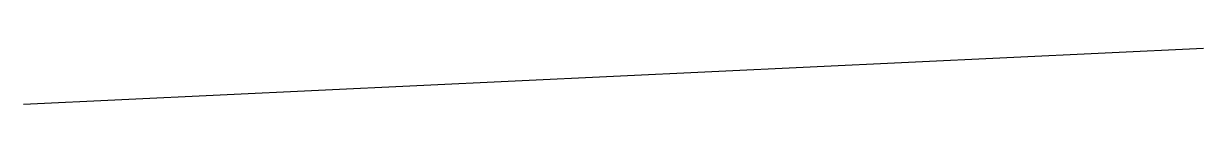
# Model space of a CAD drawing. Header units: millimetres. Extents: x 1464389 to 1998638, y -29162 to 256806.
# Drawn here: x 1952912.63 to 1952912.6978, y 188665.3344 to 188665.3376 of the extents above; entities that cross this region are included whole.
import ezdxf

# ---------------------------------------------------------------- set-up
doc = ezdxf.new("R2010")
doc.units = ezdxf.units.MM
doc.header["$LTSCALE"] = 15
doc.layers.add('Furnitures', color=7, linetype='Continuous', lineweight=25, true_color=0x753b00)

# ---------------------------------------------------------------- blocks, each defined once
blk = doc.blocks.new('soket')
at = {"layer": 'Furnitures'}
blk.add_line((37524.8957779, -27142.4364654), (37524.9023251, -27142.4367778), dxfattribs=at)

msp = doc.modelspace()

# ---------------------------------------------------------------- linework, layer by layer
at = {"layer": 'Furnitures'}
msp.add_line((1952912.697793, 188665.337608), (1952912.630032, 188665.334375), dxfattribs=at)
msp.add_line((1952912.697793, 188665.337608), (1952912.630032, 188665.334375), dxfattribs=at)
msp.add_line((1952912.697793, 188665.337608), (1952912.630032, 188665.334375), dxfattribs=at)
msp.add_line((1952912.697793, 188665.337608), (1952912.630032, 188665.334375), dxfattribs=at)
msp.add_line((1952912.697793, 188665.337608), (1952912.630032, 188665.334375), dxfattribs=at)
msp.add_line((1952912.697793, 188665.337608), (1952912.630032, 188665.334375), dxfattribs=at)
msp.add_line((1952912.697793, 188665.337608), (1952912.630032, 188665.334375), dxfattribs=at)
msp.add_line((1952912.697793, 188665.337608), (1952912.630032, 188665.334375), dxfattribs=at)
msp.add_line((1952912.697793, 188665.337608), (1952912.630032, 188665.334375), dxfattribs=at)
msp.add_line((1952912.697793, 188665.337608), (1952912.630032, 188665.334375), dxfattribs=at)
msp.add_line((1952912.697793, 188665.337608), (1952912.630032, 188665.334375), dxfattribs=at)
msp.add_line((1952912.697793, 188665.337608), (1952912.630032, 188665.334375), dxfattribs=at)
msp.add_line((1952912.697793, 188665.337608), (1952912.630032, 188665.334375), dxfattribs=at)
msp.add_line((1952912.697793, 188665.337608), (1952912.630032, 188665.334375), dxfattribs=at)
msp.add_line((1952912.697793, 188665.337608), (1952912.630032, 188665.334375), dxfattribs=at)
msp.add_line((1952912.697793, 188665.337608), (1952912.630032, 188665.334375), dxfattribs=at)
msp.add_line((1952912.697793, 188665.337608), (1952912.630032, 188665.334375), dxfattribs=at)
msp.add_line((1952912.697793, 188665.337608), (1952912.630032, 188665.334375), dxfattribs=at)
msp.add_line((1952912.697793, 188665.337608), (1952912.630032, 188665.334375), dxfattribs=at)
msp.add_line((1952912.697793, 188665.337608), (1952912.630032, 188665.334375), dxfattribs=at)
msp.add_line((1952912.697793, 188665.337608), (1952912.630032, 188665.334375), dxfattribs=at)
msp.add_line((1952912.697793, 188665.337608), (1952912.630032, 188665.334375), dxfattribs=at)
msp.add_line((1952912.697793, 188665.337608), (1952912.630032, 188665.334375), dxfattribs=at)
msp.add_line((1952912.697793, 188665.337608), (1952912.630032, 188665.334375), dxfattribs=at)
msp.add_line((1952912.697793, 188665.337608), (1952912.630032, 188665.334375), dxfattribs=at)
msp.add_line((1952912.697793, 188665.337608), (1952912.630032, 188665.334375), dxfattribs=at)
msp.add_line((1952912.697793, 188665.337608), (1952912.630032, 188665.334375), dxfattribs=at)
msp.add_line((1952912.697793, 188665.337608), (1952912.630032, 188665.334375), dxfattribs=at)
msp.add_line((1952912.697793, 188665.337608), (1952912.630032, 188665.334375), dxfattribs=at)
msp.add_line((1952912.697793, 188665.337608), (1952912.630032, 188665.334375), dxfattribs=at)
msp.add_line((1952912.697793, 188665.337608), (1952912.630032, 188665.334375), dxfattribs=at)
msp.add_line((1952912.697793, 188665.337608), (1952912.630032, 188665.334375), dxfattribs=at)
msp.add_line((1952912.697793, 188665.337608), (1952912.630032, 188665.334375), dxfattribs=at)
msp.add_line((1952912.697793, 188665.337608), (1952912.630032, 188665.334375), dxfattribs=at)
msp.add_line((1952912.697793, 188665.337608), (1952912.630032, 188665.334375), dxfattribs=at)
msp.add_line((1952912.697793, 188665.337608), (1952912.630032, 188665.334375), dxfattribs=at)
msp.add_line((1952912.697793, 188665.337608), (1952912.630032, 188665.334375), dxfattribs=at)
msp.add_line((1952912.697793, 188665.337608), (1952912.630032, 188665.334375), dxfattribs=at)
msp.add_line((1952912.697793, 188665.337608), (1952912.630032, 188665.334375), dxfattribs=at)
msp.add_line((1952912.697793, 188665.337608), (1952912.630032, 188665.334375), dxfattribs=at)
msp.add_line((1952912.697793, 188665.337608), (1952912.630032, 188665.334375), dxfattribs=at)
msp.add_line((1952912.697793, 188665.337608), (1952912.630032, 188665.334375), dxfattribs=at)
msp.add_line((1952912.697793, 188665.337608), (1952912.630032, 188665.334375), dxfattribs=at)
msp.add_line((1952912.697793, 188665.337608), (1952912.630032, 188665.334375), dxfattribs=at)
msp.add_line((1952912.697793, 188665.337608), (1952912.630032, 188665.334375), dxfattribs=at)
msp.add_line((1952912.697793, 188665.337608), (1952912.630032, 188665.334375), dxfattribs=at)
msp.add_line((1952912.697793, 188665.337608), (1952912.630032, 188665.334375), dxfattribs=at)
msp.add_line((1952912.697793, 188665.337608), (1952912.630032, 188665.334375), dxfattribs=at)
msp.add_line((1952912.697793, 188665.337608), (1952912.630032, 188665.334375), dxfattribs=at)
msp.add_line((1952912.697793, 188665.337608), (1952912.630032, 188665.334375), dxfattribs=at)
msp.add_line((1952912.697793, 188665.337608), (1952912.630032, 188665.334375), dxfattribs=at)
msp.add_line((1952912.697793, 188665.337608), (1952912.630032, 188665.334375), dxfattribs=at)
msp.add_line((1952912.697793, 188665.337608), (1952912.630032, 188665.334375), dxfattribs=at)
msp.add_line((1952912.697793, 188665.337608), (1952912.630032, 188665.334375), dxfattribs=at)
msp.add_line((1952912.697793, 188665.337608), (1952912.630032, 188665.334375), dxfattribs=at)
msp.add_line((1952912.697793, 188665.337608), (1952912.630032, 188665.334375), dxfattribs=at)
msp.add_line((1952912.697793, 188665.337608), (1952912.630032, 188665.334375), dxfattribs=at)
msp.add_line((1952912.697793, 188665.337608), (1952912.630032, 188665.334375), dxfattribs=at)
msp.add_line((1952912.697793, 188665.337608), (1952912.630032, 188665.334375), dxfattribs=at)
msp.add_line((1952912.697793, 188665.337608), (1952912.630032, 188665.334375), dxfattribs=at)
msp.add_line((1952912.697793, 188665.337608), (1952912.630032, 188665.334375), dxfattribs=at)
msp.add_line((1952912.697793, 188665.337608), (1952912.630032, 188665.334375), dxfattribs=at)
msp.add_line((1952912.697793, 188665.337608), (1952912.630032, 188665.334375), dxfattribs=at)
msp.add_line((1952912.697793, 188665.337608), (1952912.630032, 188665.334375), dxfattribs=at)
msp.add_line((1952912.697793, 188665.337608), (1952912.630032, 188665.334375), dxfattribs=at)
msp.add_line((1952912.697793, 188665.337608), (1952912.630032, 188665.334375), dxfattribs=at)
msp.add_line((1952912.697793, 188665.337608), (1952912.630032, 188665.334375), dxfattribs=at)
msp.add_line((1952912.697793, 188665.337608), (1952912.630032, 188665.334375), dxfattribs=at)
msp.add_line((1952912.697793, 188665.337608), (1952912.630032, 188665.334375), dxfattribs=at)
msp.add_line((1952912.697793, 188665.337608), (1952912.630032, 188665.334375), dxfattribs=at)
msp.add_line((1952912.697793, 188665.337608), (1952912.630032, 188665.334375), dxfattribs=at)
msp.add_line((1952912.697793, 188665.337608), (1952912.630032, 188665.334375), dxfattribs=at)
msp.add_line((1952912.697793, 188665.337608), (1952912.630032, 188665.334375), dxfattribs=at)
msp.add_line((1952912.697793, 188665.337608), (1952912.630032, 188665.334375), dxfattribs=at)
msp.add_line((1952912.697793, 188665.337608), (1952912.630032, 188665.334375), dxfattribs=at)
msp.add_line((1952912.697793, 188665.337608), (1952912.630032, 188665.334375), dxfattribs=at)
msp.add_line((1952912.697793, 188665.337608), (1952912.630032, 188665.334375), dxfattribs=at)
msp.add_line((1952912.697793, 188665.337608), (1952912.630032, 188665.334375), dxfattribs=at)
msp.add_line((1952912.697793, 188665.337608), (1952912.630032, 188665.334375), dxfattribs=at)
msp.add_line((1952912.697793, 188665.337608), (1952912.630032, 188665.334375), dxfattribs=at)
msp.add_line((1952912.697793, 188665.337608), (1952912.630032, 188665.334375), dxfattribs=at)
msp.add_line((1952912.697793, 188665.337608), (1952912.630032, 188665.334375), dxfattribs=at)
msp.add_line((1952912.697793, 188665.337608), (1952912.630032, 188665.334375), dxfattribs=at)
msp.add_line((1952912.697793, 188665.337608), (1952912.630032, 188665.334375), dxfattribs=at)
msp.add_line((1952912.697793, 188665.337608), (1952912.630032, 188665.334375), dxfattribs=at)
msp.add_line((1952912.697793, 188665.337608), (1952912.630032, 188665.334375), dxfattribs=at)
msp.add_line((1952912.697793, 188665.337608), (1952912.630032, 188665.334375), dxfattribs=at)
msp.add_line((1952912.697793, 188665.337608), (1952912.630032, 188665.334375), dxfattribs=at)
msp.add_line((1952912.697793, 188665.337608), (1952912.630032, 188665.334375), dxfattribs=at)
msp.add_line((1952912.697793, 188665.337608), (1952912.630032, 188665.334375), dxfattribs=at)
msp.add_line((1952912.697793, 188665.337608), (1952912.630032, 188665.334375), dxfattribs=at)
msp.add_line((1952912.697793, 188665.337608), (1952912.630032, 188665.334375), dxfattribs=at)
msp.add_line((1952912.697793, 188665.337608), (1952912.630032, 188665.334375), dxfattribs=at)
msp.add_line((1952912.697793, 188665.337608), (1952912.630032, 188665.334375), dxfattribs=at)
msp.add_line((1952912.697793, 188665.337608), (1952912.630032, 188665.334375), dxfattribs=at)
msp.add_line((1952912.697793, 188665.337608), (1952912.630032, 188665.334375), dxfattribs=at)
msp.add_line((1952912.697793, 188665.337608), (1952912.630032, 188665.334375), dxfattribs=at)
msp.add_line((1952912.697793, 188665.337608), (1952912.630032, 188665.334375), dxfattribs=at)
msp.add_line((1952912.697793, 188665.337608), (1952912.630032, 188665.334375), dxfattribs=at)
msp.add_line((1952912.697793, 188665.337608), (1952912.630032, 188665.334375), dxfattribs=at)
msp.add_line((1952912.697793, 188665.337608), (1952912.630032, 188665.334375), dxfattribs=at)
msp.add_line((1952912.697793, 188665.337608), (1952912.630032, 188665.334375), dxfattribs=at)
msp.add_line((1952912.697793, 188665.337608), (1952912.630032, 188665.334375), dxfattribs=at)
msp.add_line((1952912.697793, 188665.337608), (1952912.630032, 188665.334375), dxfattribs=at)
msp.add_line((1952912.697793, 188665.337608), (1952912.630032, 188665.334375), dxfattribs=at)
msp.add_line((1952912.697793, 188665.337608), (1952912.630032, 188665.334375), dxfattribs=at)
msp.add_line((1952912.697793, 188665.337608), (1952912.630032, 188665.334375), dxfattribs=at)
msp.add_line((1952912.697793, 188665.337608), (1952912.630032, 188665.334375), dxfattribs=at)
msp.add_line((1952912.697793, 188665.337608), (1952912.630032, 188665.334375), dxfattribs=at)
msp.add_line((1952912.697793, 188665.337608), (1952912.630032, 188665.334375), dxfattribs=at)
msp.add_line((1952912.697793, 188665.337608), (1952912.630032, 188665.334375), dxfattribs=at)
msp.add_line((1952912.697793, 188665.337608), (1952912.630032, 188665.334375), dxfattribs=at)
msp.add_line((1952912.697793, 188665.337608), (1952912.630032, 188665.334375), dxfattribs=at)
msp.add_line((1952912.697793, 188665.337608), (1952912.630032, 188665.334375), dxfattribs=at)
msp.add_line((1952912.697793, 188665.337608), (1952912.630032, 188665.334375), dxfattribs=at)
msp.add_line((1952912.697793, 188665.337608), (1952912.630032, 188665.334375), dxfattribs=at)
msp.add_line((1952912.697793, 188665.337608), (1952912.630032, 188665.334375), dxfattribs=at)
msp.add_line((1952912.697793, 188665.337608), (1952912.630032, 188665.334375), dxfattribs=at)
msp.add_line((1952912.697793, 188665.337608), (1952912.630032, 188665.334375), dxfattribs=at)
msp.add_line((1952912.697793, 188665.337608), (1952912.630032, 188665.334375), dxfattribs=at)
msp.add_line((1952912.697793, 188665.337608), (1952912.630032, 188665.334375), dxfattribs=at)
msp.add_line((1952912.697793, 188665.337608), (1952912.630032, 188665.334375), dxfattribs=at)
msp.add_line((1952912.697793, 188665.337608), (1952912.630032, 188665.334375), dxfattribs=at)
msp.add_line((1952912.697793, 188665.337608), (1952912.630032, 188665.334375), dxfattribs=at)
msp.add_line((1952912.697793, 188665.337608), (1952912.630032, 188665.334375), dxfattribs=at)
msp.add_line((1952912.697793, 188665.337608), (1952912.630032, 188665.334375), dxfattribs=at)
msp.add_line((1952912.697793, 188665.337608), (1952912.630032, 188665.334375), dxfattribs=at)
msp.add_line((1952912.697793, 188665.337608), (1952912.630032, 188665.334375), dxfattribs=at)
msp.add_line((1952912.697793, 188665.337608), (1952912.630032, 188665.334375), dxfattribs=at)
msp.add_line((1952912.697793, 188665.337608), (1952912.630032, 188665.334375), dxfattribs=at)
msp.add_line((1952912.697793, 188665.337608), (1952912.630032, 188665.334375), dxfattribs=at)
msp.add_line((1952912.697793, 188665.337608), (1952912.630032, 188665.334375), dxfattribs=at)
msp.add_line((1952912.697793, 188665.337608), (1952912.630032, 188665.334375), dxfattribs=at)
msp.add_line((1952912.697793, 188665.337608), (1952912.630032, 188665.334375), dxfattribs=at)
msp.add_line((1952912.697793, 188665.337608), (1952912.630032, 188665.334375), dxfattribs=at)
msp.add_line((1952912.697793, 188665.337608), (1952912.630032, 188665.334375), dxfattribs=at)
msp.add_line((1952912.697793, 188665.337608), (1952912.630032, 188665.334375), dxfattribs=at)
msp.add_line((1952912.697793, 188665.337608), (1952912.630032, 188665.334375), dxfattribs=at)
msp.add_line((1952912.697793, 188665.337608), (1952912.630032, 188665.334375), dxfattribs=at)
msp.add_line((1952912.697793, 188665.337608), (1952912.630032, 188665.334375), dxfattribs=at)
msp.add_line((1952912.697793, 188665.337608), (1952912.630032, 188665.334375), dxfattribs=at)
msp.add_line((1952912.697793, 188665.337608), (1952912.630032, 188665.334375), dxfattribs=at)
msp.add_line((1952912.697793, 188665.337608), (1952912.630032, 188665.334375), dxfattribs=at)
msp.add_line((1952912.697793, 188665.337608), (1952912.630032, 188665.334375), dxfattribs=at)
msp.add_line((1952912.697793, 188665.337608), (1952912.630032, 188665.334375), dxfattribs=at)
msp.add_line((1952912.697793, 188665.337608), (1952912.630032, 188665.334375), dxfattribs=at)
msp.add_line((1952912.697793, 188665.337608), (1952912.630032, 188665.334375), dxfattribs=at)
msp.add_line((1952912.697793, 188665.337608), (1952912.630032, 188665.334375), dxfattribs=at)
msp.add_line((1952912.697793, 188665.337608), (1952912.630032, 188665.334375), dxfattribs=at)
msp.add_line((1952912.697793, 188665.337608), (1952912.630032, 188665.334375), dxfattribs=at)
msp.add_line((1952912.697793, 188665.337608), (1952912.630032, 188665.334375), dxfattribs=at)
msp.add_line((1952912.697793, 188665.337608), (1952912.630032, 188665.334375), dxfattribs=at)
msp.add_line((1952912.697793, 188665.337608), (1952912.630032, 188665.334375), dxfattribs=at)
msp.add_line((1952912.697793, 188665.337608), (1952912.630032, 188665.334375), dxfattribs=at)
msp.add_line((1952912.697793, 188665.337608), (1952912.630032, 188665.334375), dxfattribs=at)
msp.add_line((1952912.697793, 188665.337608), (1952912.630032, 188665.334375), dxfattribs=at)
msp.add_line((1952912.697793, 188665.337608), (1952912.630032, 188665.334375), dxfattribs=at)
msp.add_line((1952912.697793, 188665.337608), (1952912.630032, 188665.334375), dxfattribs=at)
msp.add_line((1952912.697793, 188665.337608), (1952912.630032, 188665.334375), dxfattribs=at)
msp.add_line((1952912.697793, 188665.337608), (1952912.630032, 188665.334375), dxfattribs=at)
msp.add_line((1952912.697793, 188665.337608), (1952912.630032, 188665.334375), dxfattribs=at)
msp.add_line((1952912.697793, 188665.337608), (1952912.630032, 188665.334375), dxfattribs=at)
msp.add_line((1952912.697793, 188665.337608), (1952912.630032, 188665.334375), dxfattribs=at)
msp.add_line((1952912.697793, 188665.337608), (1952912.630032, 188665.334375), dxfattribs=at)
msp.add_line((1952912.697793, 188665.337608), (1952912.630032, 188665.334375), dxfattribs=at)
msp.add_line((1952912.697793, 188665.337608), (1952912.630032, 188665.334375), dxfattribs=at)
msp.add_line((1952912.697793, 188665.337608), (1952912.630032, 188665.334375), dxfattribs=at)
msp.add_line((1952912.697793, 188665.337608), (1952912.630032, 188665.334375), dxfattribs=at)
msp.add_line((1952912.697793, 188665.337608), (1952912.630032, 188665.334375), dxfattribs=at)
msp.add_line((1952912.697793, 188665.337608), (1952912.630032, 188665.334375), dxfattribs=at)
msp.add_line((1952912.697793, 188665.337608), (1952912.630032, 188665.334375), dxfattribs=at)
msp.add_line((1952912.697793, 188665.337608), (1952912.630032, 188665.334375), dxfattribs=at)
msp.add_line((1952912.697793, 188665.337608), (1952912.630032, 188665.334375), dxfattribs=at)
msp.add_line((1952912.697793, 188665.337608), (1952912.630032, 188665.334375), dxfattribs=at)
msp.add_line((1952912.697793, 188665.337608), (1952912.630032, 188665.334375), dxfattribs=at)
msp.add_line((1952912.697793, 188665.337608), (1952912.630032, 188665.334375), dxfattribs=at)
msp.add_line((1952912.697793, 188665.337608), (1952912.630032, 188665.334375), dxfattribs=at)
msp.add_line((1952912.697793, 188665.337608), (1952912.630032, 188665.334375), dxfattribs=at)
msp.add_line((1952912.697793, 188665.337608), (1952912.630032, 188665.334375), dxfattribs=at)
msp.add_line((1952912.697793, 188665.337608), (1952912.630032, 188665.334375), dxfattribs=at)
msp.add_line((1952912.697793, 188665.337608), (1952912.630032, 188665.334375), dxfattribs=at)
msp.add_line((1952912.697793, 188665.337608), (1952912.630032, 188665.334375), dxfattribs=at)
msp.add_line((1952912.697793, 188665.337608), (1952912.630032, 188665.334375), dxfattribs=at)
msp.add_line((1952912.697793, 188665.337608), (1952912.630032, 188665.334375), dxfattribs=at)
msp.add_line((1952912.697793, 188665.337608), (1952912.630032, 188665.334375), dxfattribs=at)
msp.add_line((1952912.697793, 188665.337608), (1952912.630032, 188665.334375), dxfattribs=at)
msp.add_line((1952912.697793, 188665.337608), (1952912.630032, 188665.334375), dxfattribs=at)
msp.add_line((1952912.697793, 188665.337608), (1952912.630032, 188665.334375), dxfattribs=at)
msp.add_line((1952912.697793, 188665.337608), (1952912.630032, 188665.334375), dxfattribs=at)
msp.add_line((1952912.697793, 188665.337608), (1952912.630032, 188665.334375), dxfattribs=at)
msp.add_line((1952912.697793, 188665.337608), (1952912.630032, 188665.334375), dxfattribs=at)
msp.add_line((1952912.697793, 188665.337608), (1952912.630032, 188665.334375), dxfattribs=at)
msp.add_line((1952912.697793, 188665.337608), (1952912.630032, 188665.334375), dxfattribs=at)
msp.add_line((1952912.697793, 188665.337608), (1952912.630032, 188665.334375), dxfattribs=at)
msp.add_line((1952912.697793, 188665.337608), (1952912.630032, 188665.334375), dxfattribs=at)
msp.add_line((1952912.697793, 188665.337608), (1952912.630032, 188665.334375), dxfattribs=at)
msp.add_line((1952912.697793, 188665.337608), (1952912.630032, 188665.334375), dxfattribs=at)
msp.add_line((1952912.697793, 188665.337608), (1952912.630032, 188665.334375), dxfattribs=at)
msp.add_line((1952912.697793, 188665.337608), (1952912.630032, 188665.334375), dxfattribs=at)
msp.add_line((1952912.697793, 188665.337608), (1952912.630032, 188665.334375), dxfattribs=at)
msp.add_line((1952912.697793, 188665.337608), (1952912.630032, 188665.334375), dxfattribs=at)
msp.add_line((1952912.697793, 188665.337608), (1952912.630032, 188665.334375), dxfattribs=at)
msp.add_line((1952912.697793, 188665.337608), (1952912.630032, 188665.334375), dxfattribs=at)
msp.add_line((1952912.697793, 188665.337608), (1952912.630032, 188665.334375), dxfattribs=at)
msp.add_line((1952912.697793, 188665.337608), (1952912.630032, 188665.334375), dxfattribs=at)
msp.add_line((1952912.697793, 188665.337608), (1952912.630032, 188665.334375), dxfattribs=at)
msp.add_line((1952912.697793, 188665.337608), (1952912.630032, 188665.334375), dxfattribs=at)
msp.add_line((1952912.697793, 188665.337608), (1952912.630032, 188665.334375), dxfattribs=at)
msp.add_line((1952912.697793, 188665.337608), (1952912.630032, 188665.334375), dxfattribs=at)
msp.add_line((1952912.697793, 188665.337608), (1952912.630032, 188665.334375), dxfattribs=at)
msp.add_line((1952912.697793, 188665.337608), (1952912.630032, 188665.334375), dxfattribs=at)
msp.add_line((1952912.697793, 188665.337608), (1952912.630032, 188665.334375), dxfattribs=at)
msp.add_line((1952912.697793, 188665.337608), (1952912.630032, 188665.334375), dxfattribs=at)
msp.add_line((1952912.697793, 188665.337608), (1952912.630032, 188665.334375), dxfattribs=at)
msp.add_line((1952912.697793, 188665.337608), (1952912.630032, 188665.334375), dxfattribs=at)
msp.add_line((1952912.697793, 188665.337608), (1952912.630032, 188665.334375), dxfattribs=at)
msp.add_line((1952912.697793, 188665.337608), (1952912.630032, 188665.334375), dxfattribs=at)
msp.add_line((1952912.697793, 188665.337608), (1952912.630032, 188665.334375), dxfattribs=at)
msp.add_line((1952912.697793, 188665.337608), (1952912.630032, 188665.334375), dxfattribs=at)
msp.add_line((1952912.697793, 188665.337608), (1952912.630032, 188665.334375), dxfattribs=at)
msp.add_line((1952912.697793, 188665.337608), (1952912.630032, 188665.334375), dxfattribs=at)
msp.add_line((1952912.697793, 188665.337608), (1952912.630032, 188665.334375), dxfattribs=at)
msp.add_line((1952912.697793, 188665.337608), (1952912.630032, 188665.334375), dxfattribs=at)
msp.add_line((1952912.697793, 188665.337608), (1952912.630032, 188665.334375), dxfattribs=at)
msp.add_line((1952912.697793, 188665.337608), (1952912.630032, 188665.334375), dxfattribs=at)
msp.add_line((1952912.697793, 188665.337608), (1952912.630032, 188665.334375), dxfattribs=at)
msp.add_line((1952912.697793, 188665.337608), (1952912.630032, 188665.334375), dxfattribs=at)
msp.add_line((1952912.697793, 188665.337608), (1952912.630032, 188665.334375), dxfattribs=at)
msp.add_line((1952912.697793, 188665.337608), (1952912.630032, 188665.334375), dxfattribs=at)
msp.add_line((1952912.697793, 188665.337608), (1952912.630032, 188665.334375), dxfattribs=at)
msp.add_line((1952912.697793, 188665.337608), (1952912.630032, 188665.334375), dxfattribs=at)
msp.add_line((1952912.697793, 188665.337608), (1952912.630032, 188665.334375), dxfattribs=at)
msp.add_line((1952912.697793, 188665.337608), (1952912.630032, 188665.334375), dxfattribs=at)
msp.add_line((1952912.697793, 188665.337608), (1952912.630032, 188665.334375), dxfattribs=at)
msp.add_line((1952912.697793, 188665.337608), (1952912.630032, 188665.334375), dxfattribs=at)

# ---------------------------------------------------------------- block references
at = {"layer": 'Furnitures', "xscale": -10.34977498599392, "yscale": 10.34977498599392, "zscale": 10.34977498599392}
msp.add_blockref('soket', (2341286.925468, 469583.447597), dxfattribs=at)

doc.saveas('drawing.dxf')
